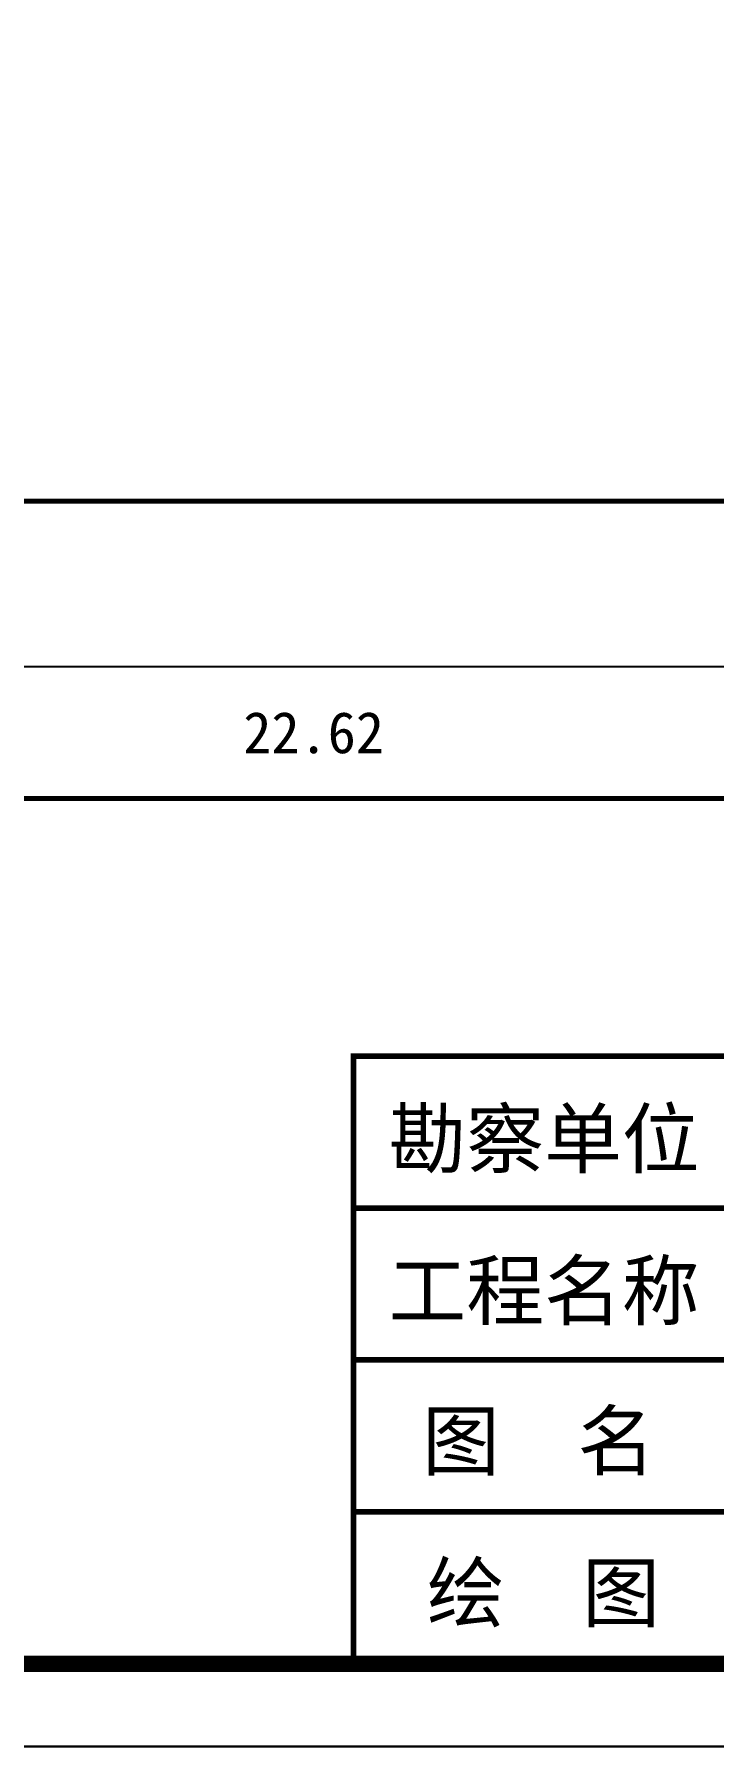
# Model space of a CAD drawing. Header units: millimetres. Extents: x -255 to 9196, y 129 to 426.
# Drawn here: x 6837.3 to 6878.4, y 129.3 to 232.9 of the extents above; entities that cross this region are included whole.
import ezdxf

# ---------------------------------------------------------------- set-up
doc = ezdxf.new("R2010")
doc.units = ezdxf.units.MM
doc.layers.add('不打印', color=7, linetype='Continuous', plot=False)
doc.layers.add('地质-图框', color=7, linetype='Continuous')
doc.layers.add('地质-标注栏', color=7, linetype='Continuous')
doc.styles.get("Standard").update_dxf_attribs({"font": 'simfang_0.ttf', "height": 2.5})
doc.styles.add('标注栏数据', font='simfang_0.ttf', dxfattribs={"width": 0.7, "height": 2.5})

msp = doc.modelspace()

# ---------------------------------------------------------------- linework, layer by layer
at = {"const_width": 0.345}
for points in [[(6856.63, 171.11), (7040.49, 171.11), (7040.49, 134.34), (6856.63, 134.34), (6856.63, 171.11)], [(6856.63, 171.11), (7040.49, 171.11), (7040.49, 134.34), (6856.63, 134.34), (6856.63, 171.11)], [(6856.63, 161.92), (7040.49, 161.92)], [(6856.63, 152.73), (7040.49, 152.73)], [(6856.63, 143.53), (7040.49, 143.53)]]:
    msp.add_lwpolyline(points, dxfattribs=at)
at = {"layer": '不打印', "linetype": 'Continuous', "const_width": 0.15}
msp.add_lwpolyline([(6625.49, 129.34), (7045.49, 129.34), (7045.49, 426.34), (6625.49, 426.34), (6625.49, 129.34)], dxfattribs=at)
at = {"layer": '地质-图框', "linetype": 'Continuous', "const_width": 1}
msp.add_lwpolyline([(6630.49, 134.34), (7040.49, 134.34), (7040.49, 421.34), (6630.49, 421.34), (6630.49, 134.34), (7040.49, 134.34)], dxfattribs=at)
at = {"layer": '地质-标注栏', "color": 7, "linetype": 'Continuous', "const_width": 0.3}
for points in [[(6651.22, 204.69), (7019.75, 204.69)], [(6651.22, 186.69), (7019.75, 186.69)]]:
    msp.add_lwpolyline(points, dxfattribs=at)
at = {"layer": '地质-标注栏', "color": 7, "linetype": 'Continuous'}
msp.add_lwpolyline([(6651.22, 194.69), (7019.75, 194.69)], dxfattribs=at)

# ---------------------------------------------------------------- texts
for s, p in [('勘察单位', (6858.74, 164.39)), ('工程名称', (6858.74, 155.2)), ('图  名', (6860.77, 146.11)), ('绘  图', (6861.06, 136.92))]:
    msp.add_text(s, height=3.447).set_placement(p)
at = {"layer": '地质-标注栏', "color": 7, "linetype": 'Continuous', "style": '标注栏数据'}
msp.add_text('22.62', height=2.5, dxfattribs=at).set_placement((6849.96, 189.44))

doc.saveas('drawing.dxf')
